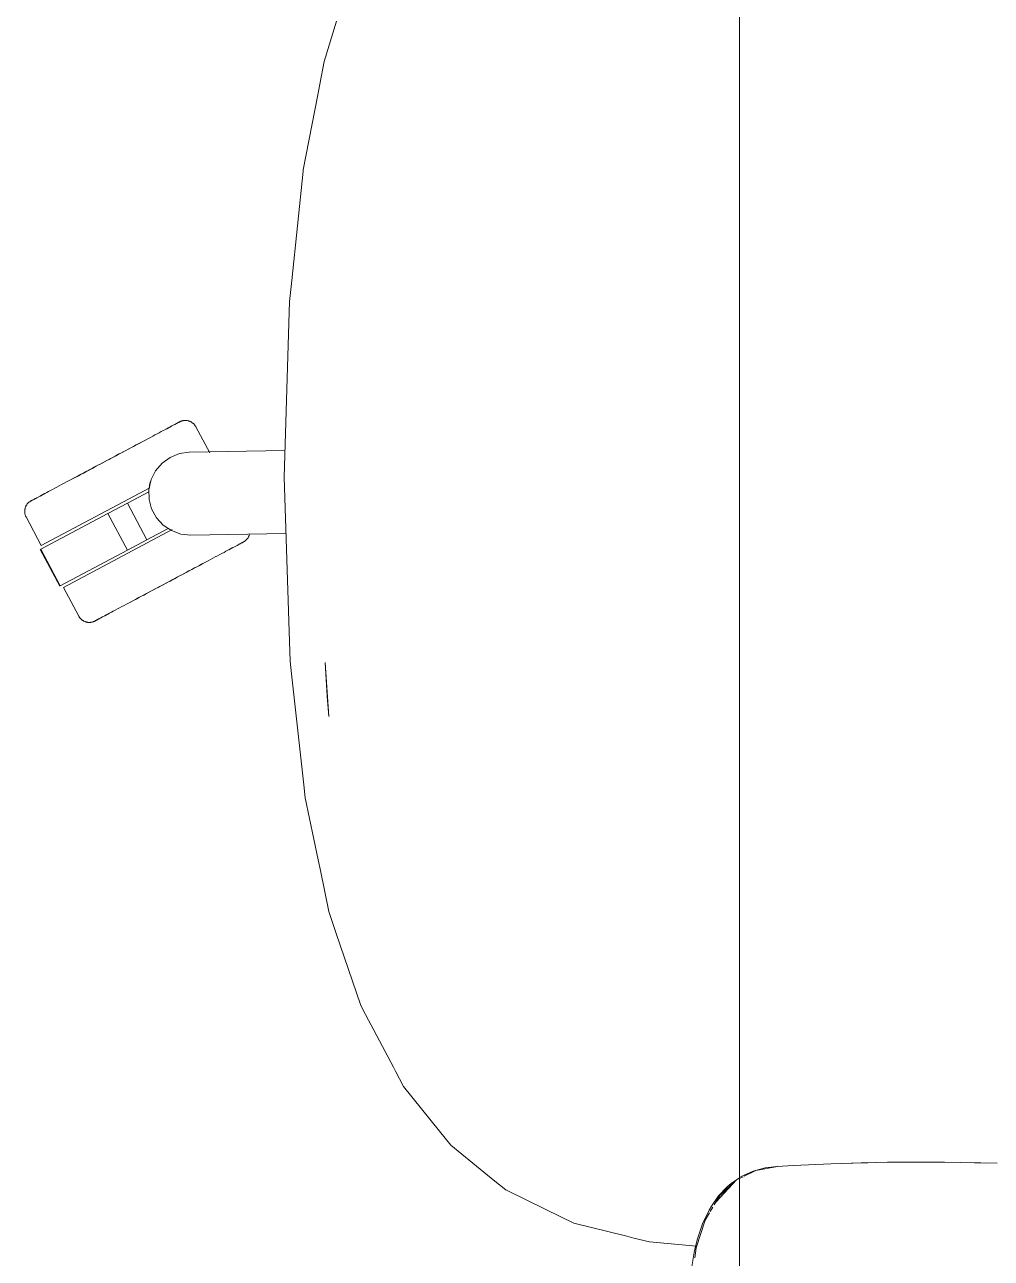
# Model space of a CAD drawing. Header units: millimetres. Extents: x 155927 to 295199, y -4084 to 97293.
# Drawn here: x 201344 to 201670.8, y 11062.7 to 11479.9 of the extents above; entities that cross this region are included whole.
import ezdxf

# ---------------------------------------------------------------- set-up
doc = ezdxf.new("R2010")
doc.units = ezdxf.units.MM
doc.header["$MEASUREMENT"] = 0
doc.layers.add('G-IMPT', color=8, linetype='CONTINUOUS', lineweight=9)
doc.layers.add('I-FURN', color=8, linetype='CONTINUOUS', lineweight=9)

msp = doc.modelspace()

# ---------------------------------------------------------------- linework, layer by layer
at = {"layer": 'G-IMPT'}
for p, q in [((201449.42, 11481.04), (201445.23, 11467.44)), ((201445.23, 11467.44), (201443.77, 11459.83)), ((201443.06, 11456.17), (201443.77, 11459.83)), ((201443.06, 11456.17), (201438.2, 11430.79)), ((201438.11, 11430.33), (201438.2, 11430.79)), ((201438.11, 11430.33), (201434.28, 11393.34)), ((201434.28, 11393.34), (201433.55, 11386.27)), ((201433.33, 11379.01), (201433.55, 11386.27)), ((201431.71, 11326.85), (201433.33, 11379.01)), ((201433.42, 11274.66), (201431.71, 11326.85)), ((201433.42, 11274.66), (201433.74, 11264.72)), ((201434.22, 11260.35), (201433.74, 11264.72)), ((201445.62, 11264.19), (201446.87, 11245.91)), ((201445.62, 11264.19), (201446.26, 11252.85)), ((201434.22, 11260.35), (201438.35, 11222.9)), ((201446.87, 11245.91), (201446.26, 11252.85)), ((201438.84, 11218.49), (201438.35, 11222.9)), ((201443.19, 11197.54), (201438.84, 11218.49)), ((201443.19, 11197.54), (201443.95, 11193.86)), ((201443.95, 11193.86), (201446.82, 11180.04)), ((201449.34, 11172.61), (201446.82, 11180.04)), ((201449.34, 11172.61), (201457.49, 11148.52)), ((201458.36, 11146.86), (201457.49, 11148.52)), ((201468.66, 11127.35), (201458.36, 11146.86)), ((201468.66, 11127.35), (201469.39, 11125.97)), ((201472.09, 11120.84), (201469.39, 11125.97)), ((201472.09, 11120.84), (201484.3, 11105.71)), ((201488.06, 11101.05), (201484.3, 11105.71)), ((201503.01, 11088.88), (201488.06, 11101.05)), ((201594.32, 11093.31), (201590.36, 11092.24)), ((201591.21, 11092.44), (201598.55, 11093.81)), ((201598.33, 11093.81), (201594.32, 11093.31)), ((201603.99, 11094.09), (201598.33, 11093.81)), ((201603.99, 11094.09), (201616.55, 11094.71)), ((201620.1, 11094.83), (201616.55, 11094.71)), ((201635.77, 11095.21), (201620.1, 11094.83)), ((201623.5, 11094.89), (201626.82, 11095.03)), ((201629.04, 11095.04), (201626.82, 11095.03)), ((201635.77, 11095.21), (201640.28, 11095.26)), ((201640.28, 11095.26), (201654.99, 11095.26)), ((201660.46, 11095.18), (201654.99, 11095.26)), ((201660.46, 11095.18), (201672.77, 11094.89)), ((201667.24, 11095.05), (201665.16, 11095.05)), ((201668.9, 11094.97), (201667.24, 11095.05)), ((201503.01, 11088.88), (201506.66, 11085.9)), ((201577.81, 11081.84), (201584.71, 11089.23)), ((201579, 11083.93), (201584.71, 11089.23)), ((201584.71, 11089.23), (201582.3, 11087)), ((201585.68, 11090.01), (201582.82, 11088.05)), ((201586.95, 11090.34), (201585.68, 11089.71)), ((201586.04, 11090.26), (201590.36, 11092.24)), ((201587.24, 11090.48), (201591.21, 11092.44)), ((201506.66, 11085.9), (201513.83, 11082.37)), ((201581.5, 11086.92), (201578.63, 11083.87)), ((201579.22, 11083.47), (201582.3, 11087)), ((201581.5, 11086.92), (201582.82, 11088.05)), ((201525.3, 11076.73), (201513.83, 11082.37)), ((201575.38, 11079.05), (201576.19, 11080.42)), ((201575.79, 11078.55), (201576.65, 11079.99)), ((201578.63, 11083.87), (201576.19, 11080.42)), ((201577.12, 11080.78), (201579, 11083.93)), ((201577.81, 11081.84), (201579.09, 11083.31)), ((201525.3, 11076.73), (201529.66, 11074.58)), ((201573.18, 11074.41), (201575.38, 11079.05)), ((201574.04, 11075.63), (201575.51, 11078.08)), ((201529.66, 11074.58), (201547.6, 11070.18)), ((201571.01, 11066.23), (201574.04, 11075.63)), ((201571.44, 11069.32), (201573.18, 11074.41)), ((201547.6, 11070.18), (201549.97, 11069.6)), ((201555.26, 11068.3), (201549.97, 11069.6)), ((201571.14, 11066.86), (201555.26, 11068.3)), ((201571.44, 11069.32), (201570.46, 11065.39)), ((201570.46, 11065.39), (201569.34, 11058.63)), ((201570.55, 11062.94), (201571.01, 11066.23))]:
    msp.add_line(p, q, dxfattribs=at)
at = {"layer": 'I-FURN'}
for p, q in [((201585.68, 10684.61), (201585.68, 12084.61)), ((201585.68, 12084.61), (201585.68, 10684.61)), ((201391.42, 11342.95), (201390.8, 11342.63)), ((201392, 11343.26), (201391.42, 11342.95)), ((201391.69, 11343.1), (201392.26, 11343.4)), ((201392.55, 11343.56), (201392, 11343.26)), ((201392.26, 11343.4), (201392.79, 11343.69)), ((201393.07, 11343.83), (201392.55, 11343.56)), ((201392.79, 11343.69), (201393.29, 11343.95)), ((201393.55, 11344.09), (201393.07, 11343.83)), ((201393.29, 11343.95), (201393.76, 11344.2)), ((201394, 11344.33), (201393.55, 11344.09)), ((201393.76, 11344.2), (201394.19, 11344.43)), ((201394.41, 11344.54), (201394, 11344.33)), ((201394.19, 11344.43), (201394.58, 11344.64)), ((201394.78, 11344.74), (201394.41, 11344.54)), ((201394.58, 11344.64), (201394.94, 11344.83)), ((201395.11, 11344.92), (201394.78, 11344.74)), ((201394.94, 11344.83), (201395.26, 11345)), ((201395.41, 11345.08), (201395.11, 11344.92)), ((201395.26, 11345), (201395.54, 11345.14)), ((201395.67, 11345.22), (201395.41, 11345.08)), ((201395.54, 11345.14), (201395.78, 11345.27)), ((201395.89, 11345.33), (201395.67, 11345.22)), ((201395.78, 11345.27), (201395.98, 11345.38)), ((201396.07, 11345.43), (201395.89, 11345.33)), ((201395.98, 11345.38), (201396.14, 11345.46)), ((201396.21, 11345.5), (201396.07, 11345.43)), ((201396.14, 11345.46), (201396.26, 11345.53)), ((201396.31, 11345.56), (201396.21, 11345.5)), ((201396.26, 11345.53), (201396.34, 11345.57)), ((201396.37, 11345.59), (201396.31, 11345.56)), ((201396.34, 11345.57), (201396.38, 11345.6)), ((201396.39, 11345.6), (201396.37, 11345.59)), ((201396.38, 11345.6), (201396.39, 11345.6)), ((201396.39, 11345.6), (201396.53, 11345.67)), ((201396.53, 11345.67), (201396.68, 11345.74)), ((201396.68, 11345.74), (201396.83, 11345.8)), ((201396.83, 11345.8), (201396.98, 11345.85)), ((201396.98, 11345.85), (201397.14, 11345.9)), ((201397.14, 11345.9), (201397.29, 11345.95)), ((201397.29, 11345.95), (201397.45, 11345.98)), ((201397.45, 11345.98), (201397.61, 11346.01)), ((201397.61, 11346.01), (201397.77, 11346.04)), ((201397.77, 11346.04), (201397.93, 11346.05)), ((201397.93, 11346.05), (201398.09, 11346.07)), ((201398.09, 11346.07), (201398.25, 11346.07)), ((201398.25, 11346.07), (201398.41, 11346.07)), ((201398.41, 11346.07), (201398.57, 11346.06)), ((201398.57, 11346.06), (201398.73, 11346.05)), ((201398.73, 11346.05), (201398.89, 11346.02)), ((201398.89, 11346.02), (201399.05, 11346)), ((201399.05, 11346), (201399.21, 11345.96)), ((201399.21, 11345.96), (201399.36, 11345.92)), ((201399.36, 11345.92), (201399.52, 11345.88)), ((201399.52, 11345.88), (201399.67, 11345.82)), ((201399.67, 11345.82), (201399.82, 11345.77)), ((201399.82, 11345.77), (201399.97, 11345.7)), ((201399.97, 11345.7), (201400.11, 11345.63)), ((201400.11, 11345.63), (201400.25, 11345.55)), ((201400.25, 11345.55), (201400.39, 11345.47)), ((201400.39, 11345.47), (201400.53, 11345.39)), ((201400.53, 11345.39), (201400.66, 11345.29)), ((201400.66, 11345.29), (201400.79, 11345.2)), ((201400.79, 11345.2), (201400.91, 11345.09)), ((201400.91, 11345.09), (201401.03, 11344.99)), ((201401.03, 11344.99), (201401.15, 11344.87)), ((201401.15, 11344.87), (201401.26, 11344.76)), ((201401.26, 11344.76), (201401.37, 11344.63)), ((201401.37, 11344.63), (201401.47, 11344.51)), ((201401.47, 11344.51), (201401.56, 11344.38)), ((201401.56, 11344.38), (201401.66, 11344.25)), ((201401.66, 11344.25), (201401.74, 11344.11)), ((201401.74, 11344.11), (201401.82, 11343.97)), ((201401.82, 11343.97), (201401.84, 11343.93)), ((201406.54, 11335.09), (201401.84, 11343.93)), ((201382.62, 11338.28), (201383.51, 11338.75)), ((201383.98, 11339), (201383.1, 11338.53)), ((201383.51, 11338.75), (201384.38, 11339.21)), ((201384.84, 11339.45), (201383.98, 11339)), ((201384.38, 11339.21), (201385.22, 11339.66)), ((201385.67, 11339.9), (201384.84, 11339.45)), ((201386.48, 11340.33), (201385.67, 11339.9)), ((201387.27, 11340.75), (201386.48, 11340.33)), ((201388.03, 11341.15), (201387.27, 11340.75)), ((201388.77, 11341.54), (201388.03, 11341.15)), ((201389.47, 11341.92), (201388.77, 11341.54)), ((201390.15, 11342.28), (201389.47, 11341.92)), ((201390.8, 11342.63), (201390.15, 11342.28)), ((201375.53, 11334.5), (201374.53, 11333.98)), ((201374.99, 11334.22), (201375.98, 11334.75)), ((201376.51, 11335.03), (201375.53, 11334.5)), ((201375.98, 11334.75), (201376.96, 11335.27)), ((201377.49, 11335.55), (201376.51, 11335.03)), ((201376.96, 11335.27), (201377.94, 11335.79)), ((201378.46, 11336.06), (201377.49, 11335.55)), ((201377.94, 11335.79), (201378.9, 11336.3)), ((201379.42, 11336.57), (201378.46, 11336.06)), ((201378.9, 11336.3), (201379.85, 11336.81)), ((201380.36, 11337.08), (201379.42, 11336.57)), ((201379.85, 11336.81), (201380.79, 11337.3)), ((201381.29, 11337.57), (201380.36, 11337.08)), ((201380.79, 11337.3), (201381.71, 11337.79)), ((201382.21, 11338.06), (201381.29, 11337.57)), ((201381.71, 11337.79), (201382.62, 11338.28)), ((201383.1, 11338.53), (201382.21, 11338.06)), ((201393.18, 11333.59), (201396.31, 11334.84)), ((201396.31, 11334.84), (201399.65, 11335.31)), ((201399.65, 11335.31), (201431.99, 11335.87)), ((201367.52, 11330.25), (201366.53, 11329.72)), ((201366.98, 11329.96), (201367.98, 11330.49)), ((201368.51, 11330.78), (201367.52, 11330.25)), ((201367.98, 11330.49), (201368.97, 11331.02)), ((201369.52, 11331.31), (201368.51, 11330.78)), ((201368.97, 11331.02), (201369.98, 11331.55)), ((201370.52, 11331.84), (201369.52, 11331.31)), ((201369.98, 11331.55), (201370.98, 11332.09)), ((201371.52, 11332.38), (201370.52, 11331.84)), ((201370.98, 11332.09), (201371.99, 11332.62)), ((201372.53, 11332.91), (201371.52, 11332.38)), ((201371.99, 11332.62), (201372.99, 11333.16)), ((201373.53, 11333.44), (201372.53, 11332.91)), ((201372.99, 11333.16), (201373.99, 11333.69)), ((201374.53, 11333.98), (201373.53, 11333.44)), ((201373.99, 11333.69), (201374.99, 11334.22)), ((201388.24, 11329.06), (201390.44, 11331.63)), ((201390.44, 11331.63), (201393.18, 11333.59)), ((201359.89, 11326.19), (201359, 11325.72)), ((201360.79, 11326.67), (201359.89, 11326.19)), ((201360.3, 11326.41), (201361.22, 11326.9)), ((201361.72, 11327.16), (201360.79, 11326.67)), ((201361.22, 11326.9), (201362.14, 11327.39)), ((201362.65, 11327.66), (201361.72, 11327.16)), ((201362.14, 11327.39), (201363.09, 11327.89)), ((201363.6, 11328.17), (201362.65, 11327.66)), ((201363.09, 11327.89), (201364.05, 11328.4)), ((201364.57, 11328.68), (201363.6, 11328.17)), ((201364.05, 11328.4), (201365.02, 11328.92)), ((201365.54, 11329.2), (201364.57, 11328.68)), ((201365.02, 11328.92), (201365.99, 11329.44)), ((201366.53, 11329.72), (201365.54, 11329.2)), ((201365.99, 11329.44), (201366.98, 11329.96)), ((201386.73, 11326.05), (201388.24, 11329.06)), ((201349.6, 11303.73), (201386.32, 11323.25)), ((201352.05, 11322.02), (201351.42, 11321.69)), ((201352.72, 11322.38), (201352.05, 11322.02)), ((201353.41, 11322.75), (201352.72, 11322.38)), ((201354.13, 11323.13), (201353.41, 11322.75)), ((201354.88, 11323.53), (201354.13, 11323.13)), ((201355.66, 11323.94), (201354.88, 11323.53)), ((201356.46, 11324.37), (201355.66, 11323.94)), ((201357.28, 11324.81), (201356.46, 11324.37)), ((201358.13, 11325.26), (201357.28, 11324.81)), ((201359, 11325.72), (201358.13, 11325.26)), ((201378.77, 11318.11), (201385.91, 11321.9)), ((201385.98, 11322.76), (201386.73, 11326.05)), ((201386.04, 11319.39), (201385.98, 11322.76)), ((201344.75, 11317.69), (201344.85, 11317.82)), ((201344.85, 11317.82), (201344.96, 11317.94)), ((201344.96, 11317.94), (201345.06, 11318.06)), ((201345.06, 11318.06), (201345.18, 11318.18)), ((201345.18, 11318.18), (201345.29, 11318.29)), ((201345.29, 11318.29), (201345.41, 11318.39)), ((201345.41, 11318.39), (201345.54, 11318.49)), ((201345.54, 11318.49), (201345.67, 11318.59)), ((201345.67, 11318.59), (201345.8, 11318.68)), ((201345.8, 11318.68), (201345.94, 11318.77)), ((201345.94, 11318.77), (201346.08, 11318.85)), ((201346.08, 11318.85), (201346.12, 11318.87)), ((201346.16, 11318.89), (201346.12, 11318.87)), ((201346.12, 11318.87), (201346.14, 11318.88)), ((201346.12, 11318.87), (201346.12, 11318.87)), ((201346.14, 11318.88), (201346.2, 11318.91)), ((201346.25, 11318.94), (201346.16, 11318.89)), ((201346.2, 11318.91), (201346.3, 11318.96)), ((201346.37, 11319), (201346.25, 11318.94)), ((201346.3, 11318.96), (201346.44, 11319.04)), ((201346.53, 11319.09), (201346.37, 11319)), ((201346.44, 11319.04), (201346.62, 11319.13)), ((201346.73, 11319.19), (201346.53, 11319.09)), ((201346.62, 11319.13), (201346.84, 11319.25)), ((201346.97, 11319.32), (201346.73, 11319.19)), ((201346.84, 11319.25), (201347.1, 11319.39)), ((201347.25, 11319.47), (201346.97, 11319.32)), ((201347.1, 11319.39), (201347.39, 11319.55)), ((201347.57, 11319.64), (201347.25, 11319.47)), ((201347.39, 11319.55), (201347.73, 11319.72)), ((201347.92, 11319.83), (201347.57, 11319.64)), ((201347.73, 11319.72), (201348.1, 11319.92)), ((201348.32, 11320.04), (201347.92, 11319.83)), ((201348.1, 11319.92), (201348.51, 11320.14)), ((201348.75, 11320.27), (201348.32, 11320.04)), ((201348.51, 11320.14), (201348.96, 11320.38)), ((201349.21, 11320.51), (201348.75, 11320.27)), ((201348.96, 11320.38), (201349.44, 11320.63)), ((201349.71, 11320.78), (201349.21, 11320.51)), ((201349.44, 11320.63), (201349.96, 11320.91)), ((201350.25, 11321.06), (201349.71, 11320.78)), ((201349.96, 11320.91), (201350.51, 11321.2)), ((201350.82, 11321.37), (201350.25, 11321.06)), ((201350.51, 11321.2), (201351.09, 11321.51)), ((201351.42, 11321.69), (201350.82, 11321.37)), ((201372.12, 11314.57), (201378.77, 11318.11)), ((201385.34, 11305.74), (201378.77, 11318.11)), ((201386.9, 11316.13), (201386.04, 11319.39)), ((201343.98, 11315.43), (201343.99, 11315.6)), ((201343.98, 11315.27), (201343.98, 11315.43)), ((201343.98, 11315.11), (201343.98, 11315.27)), ((201343.99, 11314.95), (201343.98, 11315.11)), ((201343.99, 11315.6), (201344, 11315.76)), ((201344.01, 11314.79), (201343.99, 11314.95)), ((201344, 11315.76), (201344.02, 11315.92)), ((201344.04, 11314.63), (201344.01, 11314.79)), ((201344.02, 11315.92), (201344.05, 11316.07)), ((201344.07, 11314.47), (201344.04, 11314.63)), ((201344.05, 11316.07), (201344.09, 11316.23)), ((201344.1, 11314.32), (201344.07, 11314.47)), ((201344.09, 11316.23), (201344.13, 11316.39)), ((201344.14, 11314.16), (201344.1, 11314.32)), ((201344.13, 11316.39), (201344.17, 11316.54)), ((201344.19, 11314.01), (201344.14, 11314.16)), ((201344.17, 11316.54), (201344.22, 11316.7)), ((201344.25, 11313.86), (201344.19, 11314.01)), ((201344.22, 11316.7), (201344.28, 11316.85)), ((201344.31, 11313.71), (201344.25, 11313.86)), ((201344.28, 11316.85), (201344.35, 11316.99)), ((201344.38, 11313.56), (201344.31, 11313.71)), ((201344.35, 11316.99), (201344.42, 11317.14)), ((201344.45, 11313.42), (201344.38, 11313.56)), ((201344.42, 11317.14), (201344.49, 11317.28)), ((201344.49, 11317.28), (201344.58, 11317.42)), ((201344.58, 11317.42), (201344.66, 11317.56)), ((201344.66, 11317.56), (201344.75, 11317.69)), ((201349.42, 11302.5), (201372.12, 11314.57)), ((201378.7, 11302.21), (201372.12, 11314.57)), ((201388.52, 11313.17), (201386.9, 11316.13)), ((201344.45, 11313.42), (201349.6, 11303.73)), ((201392.48, 11309.54), (201385.34, 11305.74)), ((201390.8, 11310.68), (201388.52, 11313.17)), ((201393.61, 11308.82), (201390.8, 11310.68)), ((201357.11, 11289.6), (201393.86, 11309.14)), ((201385.34, 11305.74), (201378.7, 11302.21)), ((201396.79, 11307.67), (201393.61, 11308.82)), ((201400.14, 11307.33), (201396.79, 11307.67)), ((201432.33, 11307.89), (201400.14, 11307.33)), ((201418.43, 11305.26), (201418.3, 11305.17)), ((201418.56, 11305.36), (201418.43, 11305.26)), ((201418.69, 11305.46), (201418.56, 11305.36)), ((201418.81, 11305.56), (201418.69, 11305.46)), ((201418.93, 11305.67), (201418.81, 11305.56)), ((201419.04, 11305.79), (201418.93, 11305.67)), ((201419.15, 11305.91), (201419.04, 11305.79)), ((201419.25, 11306.03), (201419.15, 11305.91)), ((201419.35, 11306.16), (201419.25, 11306.03)), ((201419.44, 11306.29), (201419.35, 11306.16)), ((201419.53, 11306.43), (201419.44, 11306.29)), ((201419.61, 11306.57), (201419.53, 11306.43)), ((201419.69, 11306.71), (201419.61, 11306.57)), ((201419.76, 11306.86), (201419.69, 11306.71)), ((201419.82, 11307), (201419.76, 11306.86)), ((201419.88, 11307.15), (201419.82, 11307)), ((201419.93, 11307.31), (201419.88, 11307.15)), ((201419.98, 11307.46), (201419.93, 11307.31)), ((201420.02, 11307.62), (201419.98, 11307.46)), ((201349.24, 11302.41), (201355.82, 11290.05)), ((201355.99, 11290.14), (201349.42, 11302.5)), ((201378.7, 11302.21), (201355.99, 11290.14)), ((201409.97, 11300.72), (201410.69, 11301.1)), ((201410.69, 11301.1), (201411.39, 11301.47)), ((201411.39, 11301.47), (201412.05, 11301.83)), ((201412.05, 11301.83), (201412.68, 11302.16)), ((201412.68, 11302.16), (201413.28, 11302.48)), ((201413.6, 11302.65), (201413.01, 11302.34)), ((201413.28, 11302.48), (201413.85, 11302.79)), ((201414.15, 11302.94), (201413.6, 11302.65)), ((201413.85, 11302.79), (201414.39, 11303.07)), ((201414.66, 11303.22), (201414.15, 11302.94)), ((201414.39, 11303.07), (201414.89, 11303.34)), ((201415.15, 11303.47), (201414.66, 11303.22)), ((201414.89, 11303.34), (201415.36, 11303.58)), ((201415.59, 11303.71), (201415.15, 11303.47)), ((201415.36, 11303.58), (201415.79, 11303.81)), ((201416, 11303.93), (201415.59, 11303.71)), ((201415.79, 11303.81), (201416.18, 11304.02)), ((201416.38, 11304.13), (201416, 11303.93)), ((201416.18, 11304.02), (201416.53, 11304.21)), ((201416.71, 11304.3), (201416.38, 11304.13)), ((201416.53, 11304.21), (201416.85, 11304.38)), ((201417.01, 11304.46), (201416.71, 11304.3)), ((201416.85, 11304.38), (201417.13, 11304.53)), ((201417.27, 11304.6), (201417.01, 11304.46)), ((201417.13, 11304.53), (201417.37, 11304.66)), ((201417.49, 11304.72), (201417.27, 11304.6)), ((201417.37, 11304.66), (201417.57, 11304.76)), ((201417.67, 11304.81), (201417.49, 11304.72)), ((201417.57, 11304.76), (201417.73, 11304.85)), ((201417.81, 11304.89), (201417.67, 11304.81)), ((201417.73, 11304.85), (201417.86, 11304.91)), ((201417.91, 11304.94), (201417.81, 11304.89)), ((201417.86, 11304.91), (201417.94, 11304.96)), ((201417.97, 11304.97), (201417.91, 11304.94)), ((201417.94, 11304.96), (201417.98, 11304.98)), ((201417.99, 11304.98), (201417.97, 11304.97)), ((201417.98, 11304.98), (201417.99, 11304.98)), ((201418.02, 11305), (201417.99, 11304.98)), ((201418.16, 11305.08), (201418.02, 11305)), ((201418.3, 11305.17), (201418.16, 11305.08)), ((201402.89, 11296.95), (201401.96, 11296.46)), ((201402.39, 11296.69), (201403.31, 11297.18)), ((201403.8, 11297.44), (201402.89, 11296.95)), ((201403.31, 11297.18), (201404.22, 11297.66)), ((201404.22, 11297.66), (201405.1, 11298.13)), ((201405.1, 11298.13), (201405.97, 11298.59)), ((201405.97, 11298.59), (201406.82, 11299.04)), ((201406.82, 11299.04), (201407.64, 11299.48)), ((201407.64, 11299.48), (201408.44, 11299.91)), ((201408.44, 11299.91), (201409.22, 11300.32)), ((201409.22, 11300.32), (201409.97, 11300.72)), ((201395.13, 11292.83), (201394.13, 11292.3)), ((201394.59, 11292.54), (201395.59, 11293.07)), ((201396.13, 11293.36), (201395.13, 11292.83)), ((201395.59, 11293.07), (201396.59, 11293.6)), ((201397.12, 11293.89), (201396.13, 11293.36)), ((201396.59, 11293.6), (201397.58, 11294.13)), ((201398.11, 11294.41), (201397.12, 11293.89)), ((201397.58, 11294.13), (201398.56, 11294.65)), ((201399.09, 11294.93), (201398.11, 11294.41)), ((201398.56, 11294.65), (201399.53, 11295.17)), ((201400.06, 11295.45), (201399.09, 11294.93)), ((201399.53, 11295.17), (201400.5, 11295.68)), ((201401.01, 11295.96), (201400.06, 11295.45)), ((201400.5, 11295.68), (201401.45, 11296.19)), ((201401.96, 11296.46), (201401.01, 11295.96)), ((201401.45, 11296.19), (201402.39, 11296.69)), ((201357.11, 11289.6), (201362.26, 11279.92)), ((201387.14, 11288.58), (201386.16, 11288.06)), ((201386.61, 11288.3), (201387.59, 11288.82)), ((201388.12, 11289.1), (201387.14, 11288.58)), ((201387.59, 11288.82), (201388.58, 11289.35)), ((201389.11, 11289.63), (201388.12, 11289.1)), ((201388.58, 11289.35), (201389.57, 11289.87)), ((201390.11, 11290.16), (201389.11, 11289.63)), ((201389.57, 11289.87), (201390.57, 11290.41)), ((201391.11, 11290.69), (201390.11, 11290.16)), ((201390.57, 11290.41), (201391.57, 11290.94)), ((201392.12, 11291.23), (201391.11, 11290.69)), ((201391.57, 11290.94), (201392.58, 11291.47)), ((201393.12, 11291.76), (201392.12, 11291.23)), ((201392.58, 11291.47), (201393.58, 11292.01)), ((201394.13, 11292.3), (201393.12, 11291.76)), ((201393.58, 11292.01), (201394.59, 11292.54)), ((201378.43, 11283.95), (201379.27, 11284.4)), ((201379.73, 11284.64), (201378.88, 11284.19)), ((201379.27, 11284.4), (201380.12, 11284.85)), ((201380.6, 11285.1), (201379.73, 11284.64)), ((201380.12, 11284.85), (201381, 11285.32)), ((201381.48, 11285.57), (201380.6, 11285.1)), ((201381, 11285.32), (201381.9, 11285.79)), ((201382.39, 11286.05), (201381.48, 11285.57)), ((201381.9, 11285.79), (201382.81, 11286.28)), ((201383.31, 11286.55), (201382.39, 11286.05)), ((201382.81, 11286.28), (201383.74, 11286.77)), ((201384.25, 11287.04), (201383.31, 11286.55)), ((201383.74, 11286.77), (201384.68, 11287.28)), ((201385.2, 11287.55), (201384.25, 11287.04)), ((201384.68, 11287.28), (201385.64, 11287.78)), ((201386.16, 11288.06), (201385.2, 11287.55)), ((201385.64, 11287.78), (201386.61, 11288.3)), ((201371.03, 11280.02), (201371.55, 11280.29)), ((201371.84, 11280.45), (201371.31, 11280.16)), ((201371.55, 11280.29), (201372.1, 11280.59)), ((201372.41, 11280.75), (201371.84, 11280.45)), ((201372.1, 11280.59), (201372.69, 11280.9)), ((201372.69, 11280.9), (201373.3, 11281.22)), ((201373.3, 11281.22), (201373.95, 11281.57)), ((201373.95, 11281.57), (201374.63, 11281.93)), ((201374.63, 11281.93), (201375.34, 11282.31)), ((201375.34, 11282.31), (201376.07, 11282.7)), ((201376.07, 11282.7), (201376.83, 11283.1)), ((201376.83, 11283.1), (201377.62, 11283.52)), ((201377.62, 11283.52), (201378.43, 11283.95)), ((201362.28, 11279.88), (201362.26, 11279.92)), ((201362.36, 11279.74), (201362.28, 11279.88)), ((201362.45, 11279.6), (201362.36, 11279.74)), ((201362.54, 11279.47), (201362.45, 11279.6)), ((201362.63, 11279.34), (201362.54, 11279.47)), ((201362.74, 11279.22), (201362.63, 11279.34)), ((201362.84, 11279.09), (201362.74, 11279.22)), ((201362.95, 11278.98), (201362.84, 11279.09)), ((201363.07, 11278.86), (201362.95, 11278.98)), ((201363.19, 11278.76), (201363.07, 11278.86)), ((201363.31, 11278.65), (201363.19, 11278.76)), ((201363.44, 11278.56), (201363.31, 11278.65)), ((201363.57, 11278.46), (201363.44, 11278.56)), ((201363.71, 11278.38), (201363.57, 11278.46)), ((201363.85, 11278.3), (201363.71, 11278.38)), ((201363.99, 11278.22), (201363.85, 11278.3)), ((201364.13, 11278.15), (201363.99, 11278.22)), ((201364.28, 11278.08), (201364.13, 11278.15)), ((201364.43, 11278.03), (201364.28, 11278.08)), ((201364.59, 11277.97), (201364.43, 11278.03)), ((201364.74, 11277.93), (201364.59, 11277.97)), ((201364.9, 11277.89), (201364.74, 11277.93)), ((201365.05, 11277.85), (201364.9, 11277.89)), ((201365.21, 11277.83), (201365.05, 11277.85)), ((201365.37, 11277.8), (201365.21, 11277.83)), ((201365.53, 11277.79), (201365.37, 11277.8)), ((201365.69, 11277.78), (201365.53, 11277.79)), ((201365.85, 11277.78), (201365.69, 11277.78)), ((201366.02, 11277.78), (201365.85, 11277.78)), ((201366.18, 11277.8), (201366.02, 11277.78)), ((201366.34, 11277.81), (201366.18, 11277.8)), ((201366.5, 11277.84), (201366.34, 11277.81)), ((201366.65, 11277.87), (201366.5, 11277.84)), ((201366.81, 11277.9), (201366.65, 11277.87)), ((201366.97, 11277.95), (201366.81, 11277.9)), ((201367.12, 11278), (201366.97, 11277.95)), ((201367.27, 11278.05), (201367.12, 11278)), ((201367.42, 11278.11), (201367.27, 11278.05)), ((201367.57, 11278.18), (201367.42, 11278.11)), ((201367.71, 11278.25), (201367.57, 11278.18)), ((201367.71, 11278.25), (201367.73, 11278.26)), ((201367.72, 11278.25), (201367.71, 11278.25)), ((201367.76, 11278.28), (201367.72, 11278.25)), ((201367.73, 11278.26), (201367.79, 11278.29)), ((201367.84, 11278.32), (201367.76, 11278.28)), ((201367.79, 11278.29), (201367.89, 11278.35)), ((201367.96, 11278.39), (201367.84, 11278.32)), ((201367.89, 11278.35), (201368.03, 11278.42)), ((201368.13, 11278.47), (201367.96, 11278.39)), ((201368.03, 11278.42), (201368.21, 11278.52)), ((201368.33, 11278.58), (201368.13, 11278.47)), ((201368.21, 11278.52), (201368.43, 11278.63)), ((201368.57, 11278.71), (201368.33, 11278.58)), ((201368.43, 11278.63), (201368.69, 11278.77)), ((201368.85, 11278.85), (201368.57, 11278.71)), ((201368.69, 11278.77), (201368.99, 11278.93)), ((201369.16, 11279.02), (201368.85, 11278.85)), ((201368.99, 11278.93), (201369.32, 11279.11)), ((201369.52, 11279.21), (201369.16, 11279.02)), ((201369.32, 11279.11), (201369.7, 11279.31)), ((201369.91, 11279.42), (201369.52, 11279.21)), ((201369.7, 11279.31), (201370.11, 11279.52)), ((201370.34, 11279.65), (201369.91, 11279.42)), ((201370.11, 11279.52), (201370.55, 11279.76)), ((201370.81, 11279.9), (201370.34, 11279.65)), ((201370.55, 11279.76), (201371.03, 11280.02)), ((201371.31, 11280.16), (201370.81, 11279.9))]:
    msp.add_line(p, q, dxfattribs=at)
msp.add_arc((201399.71, 11321.31), 13.81, 162.664, 167.6527, dxfattribs=at)
msp.add_open_spline([(201386.1, 11323.68), (201386.18, 11324.11), (201386.28, 11324.53), (201386.39, 11324.95)], degree=3, dxfattribs=at)

doc.saveas('drawing.dxf')
